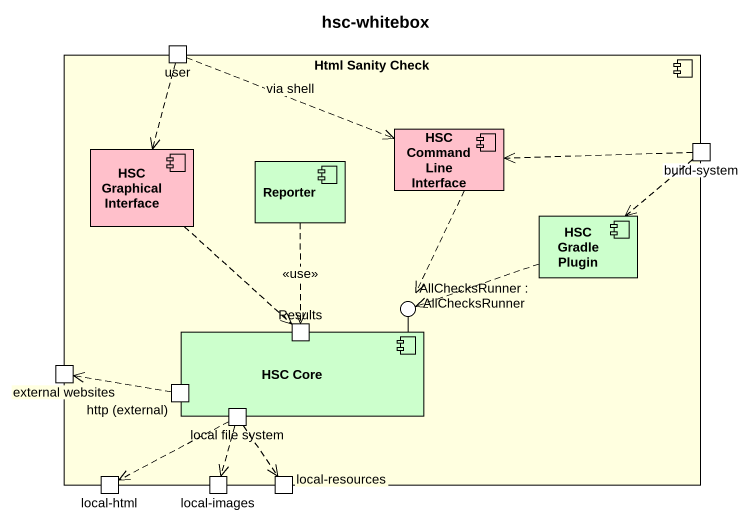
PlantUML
@startuml
title hsc-whitebox
component "Html Sanity Check" as Html_Sanity_Check #FFFFE0 {
  port user
  component "HSC Graphical Interface" as HSC_Graphical_Interface #FFC0CB
  component Reporter #CCFFCC
  component "HSC Command Line Interface" as HSC_Command_Line_Interface #FFC0CB
  port "build-system" as build_system
  component "HSC Gradle Plugin" as HSC_Gradle_Plugin #CCFFCC
  component "HSC Core" as HSC_Core #CCFFCC {
    port Results
    port "http (external)" as http_external
    port "local file system" as local_file_system
  }
  port "external websites" as external_websites
  port "local-html" as local_html
  port "local-images" as local_images
  port "local-resources" as local_resources
}
() "AllChecksRunner : AllChecksRunner" as AllChecksRunner #CCFFCC
HSC_Core -up- AllChecksRunner
user ..> HSC_Graphical_Interface
user .right.> HSC_Command_Line_Interface : via shell
HSC_Graphical_Interface ..> Results
Reporter ..> Results : <<use>>
HSC_Command_Line_Interface ..> AllChecksRunner
build_system .left.> HSC_Command_Line_Interface
build_system ..> HSC_Gradle_Plugin
HSC_Gradle_Plugin .left.> AllChecksRunner
http_external .left.> external_websites
local_file_system .left.> local_html
local_file_system ..> local_images
local_file_system ..> local_resources
@enduml
